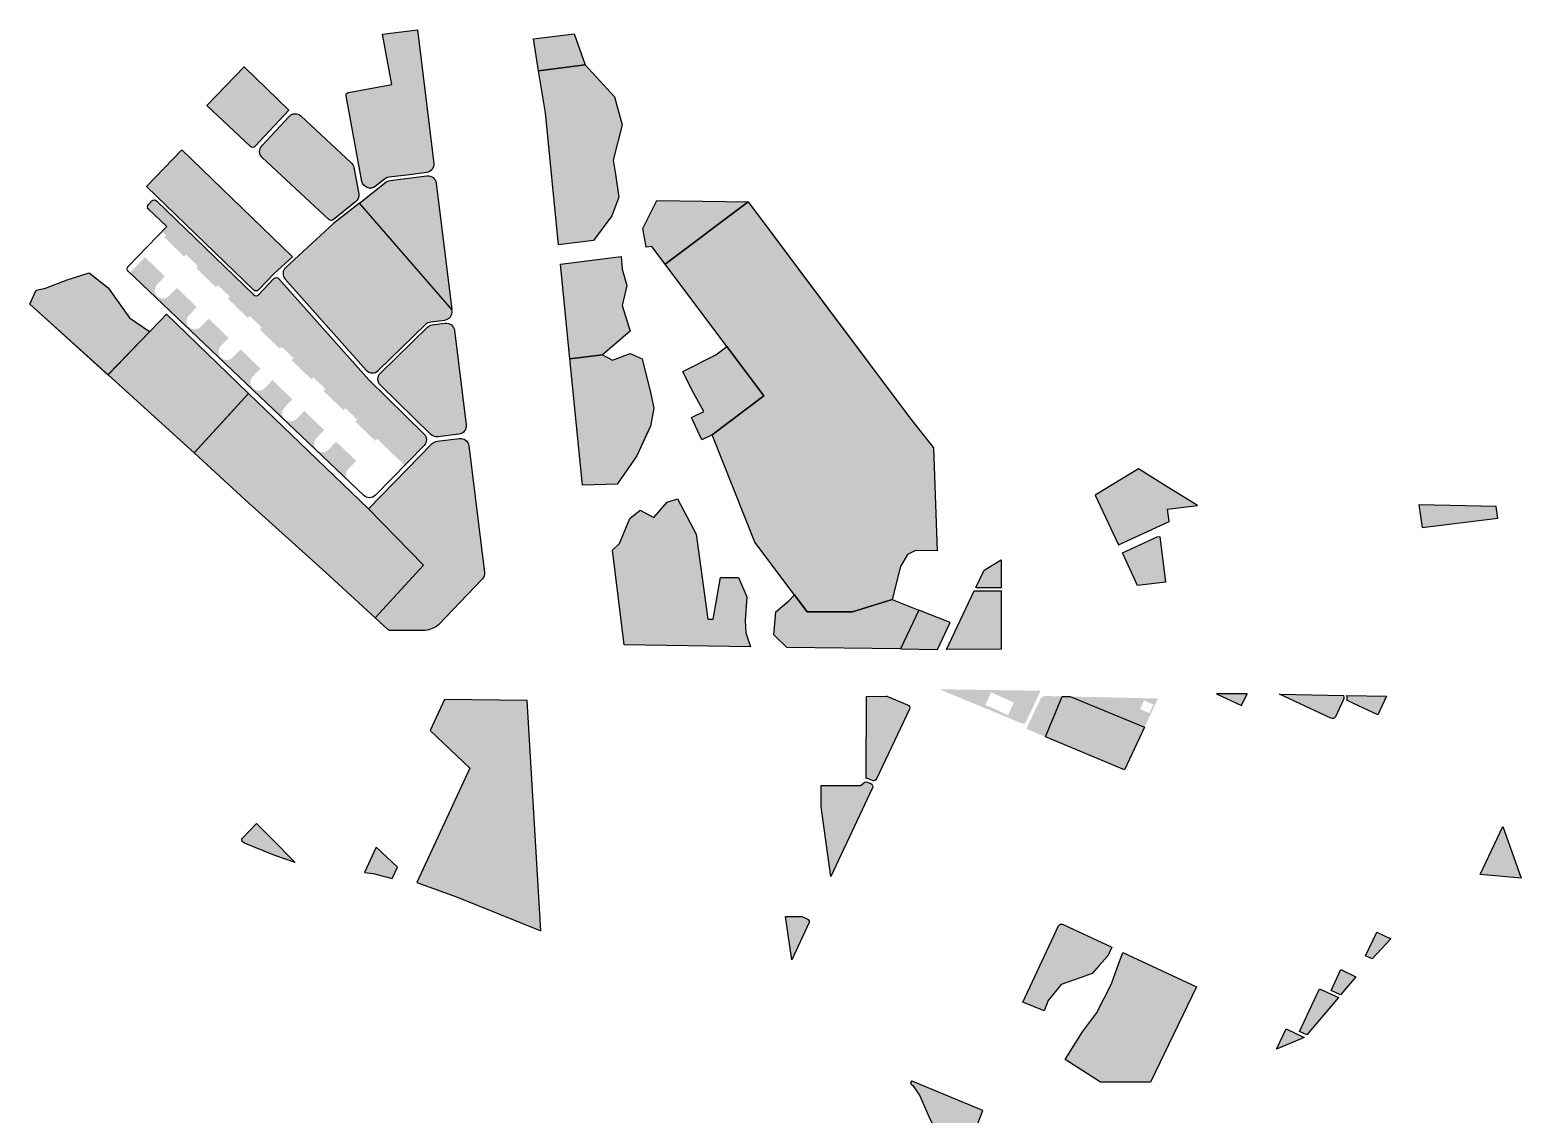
# Model space of a CAD drawing. Header units: millimetres. Extents: x 2242322 to 2245485, y 377991 to 382183.
# Drawn here: x 2242791 to 2245485, y 380224 to 382183 of the extents above; entities that cross this region are included whole.
import ezdxf

# ---------------------------------------------------------------- set-up
doc = ezdxf.new("R2010")
doc.units = ezdxf.units.MM
doc.layers.add('детский сад_штриховка_территория', color=7, linetype='Continuous', true_color=0x4c4fa9, transparency=0.5)
doc.layers.add('общественно_деловая_зона_штриховка', color=7, linetype='Continuous', true_color=0x9492c9, transparency=0.5)
for name, color, linetype, true_color in [('детский_сад_территория', 7, 'Continuous', 0x000000), ('инфраструктурные площадки', 7, 'Continuous', 0x000000), ('логистика_парковка', 7, 'Continuous', 0x000000), ('общественно_деловая_зона_контур', 7, 'Continuous', 0x000000), ('промка_парковка', 7, 'Continuous', 0x000000)]:
    doc.layers.add(name, color=color, linetype=linetype, true_color=true_color)
for name, color, linetype, transparency in [('инфраструктурные площадки_штриховка', 24, 'Continuous', 0.5), ('логистика_штриховка_парковка', 253, 'Continuous', 0.5), ('торговый_центр_асфальт', 250, 'Continuous', 0.4), ('торговый_центр_асфальт_штриховка', 252, 'Continuous', 0.5), ('штриховка_площадки', 254, 'Continuous', 0.5)]:
    doc.layers.add(name, color=color, linetype=linetype, transparency=transparency)
doc.layers.add('промки_граница', color=160, linetype='Continuous')

msp = doc.modelspace()

# ---------------------------------------------------------------- hatches: boundary and pattern name
at = {"layer": 'детский сад_штриховка_территория'}
h = msp.add_hatch(color=256, dxfattribs=at)
h.dxf.hatch_style = 1
h.paths.add_polyline_path([(2244625.932074536, 380906.081702051), (2244656.28314188, 380979.1376288818), (2244670.854486913, 380978.8146076408), (2244805.195491405, 380923.7777890877), (2244769.007875273, 380846.6408948261)])
at = {"layer": 'инфраструктурные площадки_штриховка'}
h = msp.add_hatch(color=256, dxfattribs=at)
h.dxf.hatch_style = 1
h.paths.add_polyline_path([(2243710.367423492, 382109.3810842505), (2243700.980341183, 382166.8568792304), (2243774.689989458, 382176.0094355635), (2243794.61766554, 382119.842470303)])
at = {"layer": 'логистика_штриховка_парковка'}
h = msp.add_hatch(color=256, dxfattribs=at)
h.dxf.hatch_style = 1
edge = h.paths.add_edge_path()
edge.add_line((2243472.516314793, 381920.9506846776), (2243439.665547491, 381916.8694199275))
edge.add_arc((2243441.514877883, 381901.983857221), 14.99999999957043, 97.08194067092847, 128.3281652815362)
edge.add_line((2243432.212406861, 381913.7509313207), (2243415.337182028, 381900.4102071389))
edge.add_arc((2243406.034711006, 381912.177281239), 14.99999999976925, 190.4726050607166, 308.32816528070896, ccw=False)
edge.add_line((2243391.284582089, 381909.4508005516), (2243362.681237981, 382064.1935115495))
edge.add_arc((2243367.597947621, 382065.102338445), 5.000000000614024, 100.47260506756061, 190.4726050565812, ccw=False)
edge.add_line((2243366.689120724, 382070.0190480844), (2243445.356474948, 382084.5602784169))
edge.add_line((2243445.356474948, 382084.5602784169), (2243443.538821156, 382094.3936976946))
edge.add_line((2243443.538821156, 382094.3936976946), (2243428.545413268, 382175.5073106677))
edge.add_line((2243428.545413268, 382175.5073106677), (2243491.340102008, 382183.2563044359))
edge.add_line((2243491.340102008, 382183.2563044359), (2243520.881883592, 381942.0747713166))
edge.add_arc((2243505.996320885, 381940.2254409248), 14.99999999980866, -82.91805932918118, 7.081940671039376, ccw=False)
edge.add_line((2243507.845651277, 381925.3398782181), (2243472.516314793, 381920.9506846776))
h = msp.add_hatch(color=256, dxfattribs=at)
h.dxf.hatch_style = 1
h.paths.add_polyline_path([(2243746.476468059, 381794.9569646001), (2243722.826940998, 382033.0931973306), (2243710.367423492, 382109.3810842505), (2243794.61766554, 382119.842470303), (2243847.74, 382062.47), (2243861.12, 382011.3400000001), (2243845.299999999, 381948.05), (2243849.0309828, 381922.4042814663), (2243855.04, 381881.1), (2243842.87, 381847.0200000001), (2243809.317254896, 381802.7599300868)])
h = msp.add_hatch(color=256, dxfattribs=at)
h.dxf.hatch_style = 1
edge = h.paths.add_edge_path()
edge.add_line((2243189.87994696, 381972.5436705793), (2243110.728066327, 382046.2719602276))
edge.add_line((2243110.728066327, 382046.2719602276), (2243178.226331318, 382116.2498302909))
edge.add_line((2243178.226331318, 382116.2498302909), (2243259.192772289, 382038.1523648663))
edge.add_line((2243259.192772289, 382038.1523648663), (2243198.359893781, 381972.844505953))
edge.add_arc((2243193.969502683, 381976.9340616764), 6.000000000258825, 227.031778267092, 317.03177826695264, ccw=False)
h = msp.add_hatch(color=256, dxfattribs=at)
h.dxf.hatch_style = 1
edge = h.paths.add_edge_path()
edge.add_arc((2243221.324059905, 381963.7534623253), 15.00000000026314, 137.0317782658216, 227.0317782633077, ccw=False)
edge.add_line((2243210.348082162, 381973.9773516338), (2243259.669887627, 382026.9273614251))
edge.add_arc((2243270.645865369, 382016.7034721167), 14.99999999948599, 47.03177826148931, 137.031778263885, ccw=False)
edge.add_line((2243280.869754678, 382027.6794498586), (2243371.940308182, 381942.8491704842))
edge.add_arc((2243361.716418873, 381931.8731927414), 15.00000000011612, 10.472605060060687, 47.03177826521551, ccw=False)
edge.add_line((2243376.46654779, 381934.5996734285), (2243385.293538196, 381886.8460813919))
edge.add_arc((2243370.543409278, 381884.1196007049), 15.00000000100033, -51.671834722600295, 10.472605058758177, ccw=False)
edge.add_line((2243379.8458803, 381872.3525266035), (2243339.312803803, 381840.3090664968))
edge.add_arc((2243335.591815394, 381845.015896139), 6.000000001536486, 227.0317782740673, 308.3281652661455, ccw=False)
edge.add_line((2243331.50225967, 381840.6255050403), (2243211.100170596, 381952.7774845827))
h = msp.add_hatch(color=256, dxfattribs=at)
h.dxf.hatch_style = 1
edge = h.paths.add_edge_path()
edge.add_line((2243001.933051998, 381900.1183565237), (2243065.88171162, 381966.4162235119))
edge.add_line((2243065.88171162, 381966.4162235119), (2243265.938128266, 381773.4486322822))
edge.add_line((2243265.938128266, 381773.4486322822), (2243232.706161376, 381742.9729749304))
edge.add_line((2243232.706161376, 381742.9729749304), (2243204.167645574, 381713.38607294))
edge.add_arc((2243199.849184364, 381717.5515132262), 5.999999999987831, 226.0333102689344, 316.03331027133476, ccw=False)
edge.add_line((2243195.683744078, 381713.2330520162), (2243001.933051998, 381900.1183565237))
h = msp.add_hatch(color=256, dxfattribs=at)
h.dxf.hatch_style = 1
edge = h.paths.add_edge_path()
edge.add_line((2243386.981064857, 381870.3447928076), (2243434.617177911, 381908.0035648626))
edge.add_arc((2243443.919648934, 381896.2364907612), 15.00000000144272, 97.08194067363638, 128.3281652801903, ccw=False)
edge.add_line((2243442.070318541, 381911.1220534694), (2243508.585383329, 381919.3856531223))
edge.add_arc((2243510.434713721, 381904.5000904157), 14.9999999996856, 7.0819406767748205, 97.08194067266618, ccw=False)
edge.add_line((2243525.320276428, 381906.349420809), (2243553.650061995, 381678.3183454264))
edge.add_line((2243553.650061995, 381678.3183454264), (2243386.981064857, 381870.3447928076))
h = msp.add_hatch(color=256, dxfattribs=at)
h.dxf.hatch_style = 1
edge = h.paths.add_edge_path()
edge.add_arc((2242973.301120128, 381751.4444584092), 5.99999999990701, 136.0333102717348, 226.0333102721349, ccw=False)
edge.add_line((2242968.982658918, 381755.6098986953), (2243038.553962246, 381827.73696189))
edge.add_line((2243038.553962246, 381827.73696189), (2243005.728096127, 381859.3996719451))
edge.add_arc((2243009.893536414, 381863.7181331549), 6.000000000062713, 136.0333102768222, 226.0333102673908, ccw=False)
edge.add_line((2243005.575075203, 381867.8835734407), (2243011.593967561, 381874.1235748308))
edge.add_arc((2243015.912428771, 381869.9581345446), 5.999999999987831, 46.008663233763514, 136.0333102713347, ccw=False)
edge.add_line((2243020.079726352, 381874.2748034996), (2243195.760224455, 381704.6734459582))
edge.add_arc((2243199.927522036, 381708.9901149145), 6.000000000726281, 226.008663245842, 316.0595200009296)
edge.add_line((2243204.247888259, 381704.8266505268), (2243232.144256896, 381733.7743050782))
edge.add_arc((2243236.464623119, 381729.6108406924), 5.999999998993658, 41.65773824780291, 136.0595200106517, ccw=False)
edge.add_line((2243240.947395063, 381733.5989173824), (2243403.49086867, 381550.8929717242))
edge.add_line((2243403.49086867, 381550.8929717242), (2243503.232800981, 381453.4070698371))
edge.add_arc((2243492.748210919, 381442.6798441359), 15.00000000006114, -44.34465561853949, 45.6553607663177, ccw=False)
edge.add_line((2243503.475433622, 381432.1952510067), (2243415.829570754, 381342.5211282636))
edge.add_arc((2243405.102348051, 381353.0057213926), 15.00000000031134, 226.0333102708774, 315.65534438302177, ccw=False)
edge.add_line((2243394.688747335, 381342.2095683679), (2242969.135679842, 381747.1259971992))
h.paths.add_polyline_path([(2243033.949316731, 381808.55892138), (2243069.936493481, 381773.8469189958), (2243035.224491097, 381737.8597422453), (2242999.237314346, 381772.5717446295)], flags=16)
h.paths.add_polyline_path([(2243091.528799531, 381753.0197175657), (2243127.515976281, 381718.3077151815), (2243092.803973897, 381682.320538431), (2243056.816797147, 381717.0325408152)], flags=16)
edge = h.paths.add_edge_path(flags=16)
edge.add_line((2243073.407693751, 381777.4456367033), (2243094.999999799, 381756.6184352713))
edge.add_line((2243094.999999799, 381756.6184352713), (2243042.784697629, 381702.4849604152))
edge.add_arc((2243031.988544603, 381712.8985611309), 15.00000000033921, 226.0333102725752, 316.03331027115206, ccw=False)
edge.add_arc((2243031.988544605, 381712.8985611298), 15.00000000039628, 136.033310273187, 226.0333102658019, ccw=False)
edge.add_line((2243021.192391579, 381723.3121618452), (2243073.407693751, 381777.4456367033))
edge = h.paths.add_edge_path()
edge.add_line((2243037.420517, 381812.1576390875), (2243030.223081702, 381819.1000395141))
edge.add_line((2243030.223081702, 381819.1000395141), (2242968.982658858, 381755.6098987515))
edge.add_arc((2242973.301120068, 381751.4444584656), 5.9999999998666, 136.0333102725349, 226.0333102721349)
edge.add_line((2242969.135679782, 381747.1259972556), (2242972.014653923, 381744.3490370648))
edge.add_line((2242972.014653923, 381744.3490370648), (2243037.420517, 381812.1576390875))
edge = h.paths.add_edge_path(flags=16)
edge.add_line((2243130.987176546, 381721.9064328843), (2243152.579482595, 381701.0792314524))
edge.add_line((2243152.579482595, 381701.0792314524), (2243100.364180429, 381646.9457566012))
edge.add_arc((2243089.568027404, 381657.359357317), 15.00000000037962, 226.0333102779141, 316.033310270992, ccw=False)
edge.add_arc((2243089.568027406, 381657.3593573158), 15.00000000042002, 136.033310273347, 226.033310270832, ccw=False)
edge.add_line((2243078.77187438, 381667.7729580311), (2243130.987176546, 381721.9064328843))
h.paths.add_polyline_path([(2243149.108282331, 381697.4805137514), (2243185.095459082, 381662.7685113673), (2243150.383456698, 381626.7813346168), (2243114.396279947, 381661.493337001)], flags=16)
edge = h.paths.add_edge_path(flags=16)
edge.add_line((2243188.566659342, 381666.3672290653), (2243210.158965391, 381645.5400276334))
edge.add_line((2243210.158965391, 381645.5400276334), (2243157.94366323, 381591.4065527871))
edge.add_arc((2243147.147510204, 381601.8201535028), 15.00000000033921, 226.0333102782228, 316.03331027115206, ccw=False)
edge.add_arc((2243147.147510206, 381601.8201535015), 15.00000000042002, 136.033310273347, 226.033310270832, ccw=False)
edge.add_line((2243136.35135718, 381612.2337542168), (2243188.566659342, 381666.3672290653))
h.paths.add_polyline_path([(2243206.687765132, 381641.9413099372), (2243242.674941882, 381607.229307553), (2243207.962939498, 381571.2421308025), (2243171.975762747, 381605.9541331867)], flags=16)
edge = h.paths.add_edge_path(flags=16)
edge.add_line((2243246.146142138, 381610.8280252464), (2243267.738448186, 381590.0008238144))
edge.add_line((2243267.738448186, 381590.0008238144), (2243215.52314603, 381535.8673489728))
edge.add_arc((2243204.726993005, 381546.2809496886), 15.00000000037962, 226.0333102779141, 316.033310270992, ccw=False)
edge.add_arc((2243204.726993006, 381546.2809496874), 15.00000000042002, 136.033310273347, 226.033310270832, ccw=False)
edge.add_line((2243193.93083998, 381556.6945504027), (2243246.146142138, 381610.8280252464))
edge = h.paths.add_edge_path(flags=16)
edge.add_line((2243303.725624934, 381555.2888214274), (2243325.317930982, 381534.4616199955))
edge.add_line((2243325.317930982, 381534.4616199955), (2243273.10262883, 381480.3281451587))
edge.add_arc((2243262.306475805, 381490.7417458746), 15.00000000050085, 226.0333102783771, 316.03331027051195, ccw=False)
edge.add_arc((2243262.306475807, 381490.7417458732), 15.00000000042002, 136.033310273347, 226.033310270832, ccw=False)
edge.add_line((2243251.510322781, 381501.1553465885), (2243303.725624934, 381555.2888214274))
h.paths.add_polyline_path([(2243264.267247932, 381586.402106123), (2243300.254424682, 381551.6901037388), (2243265.542422298, 381515.7029269883), (2243229.555245548, 381550.4149293725)], flags=16)
h.paths.add_polyline_path([(2243321.846730732, 381530.8629023088), (2243357.833907483, 381496.1508999246), (2243323.121905099, 381460.1637231741), (2243287.134728348, 381494.8757255583)], flags=16)
edge = h.paths.add_edge_path(flags=16)
edge.add_line((2243361.30510773, 381499.7496176085), (2243382.897413778, 381478.9224161765))
edge.add_line((2243382.897413778, 381478.9224161765), (2243330.682111631, 381424.7889413442))
edge.add_arc((2243319.885958605, 381435.2025420603), 15.00000000062208, 226.0333102783771, 316.0333102700319, ccw=False)
edge.add_arc((2243319.885958607, 381435.2025420589), 15.00000000042002, 136.033310273347, 226.033310270832, ccw=False)
edge.add_line((2243309.089805581, 381445.6161427743), (2243361.30510773, 381499.7496176085))
h.paths.add_polyline_path([(2243379.426213533, 381475.3236984945), (2243415.413390283, 381440.6116961103), (2243380.701387899, 381404.6245193598), (2243344.714211148, 381439.336521744)], flags=16)
edge = h.paths.add_edge_path(flags=16)
edge.add_line((2243418.884590525, 381444.2104137895), (2243468.471148211, 381396.3809127204))
edge.add_line((2243468.471148211, 381396.3809127204), (2243415.829570695, 381342.52112832))
edge.add_arc((2243405.102347992, 381353.005721449), 14.99999999997832, 226.0333102697515, 315.6553443817785, ccw=False)
edge.add_line((2243394.688747276, 381342.2095684242), (2243367.05184069, 381368.8671852197))
edge.add_arc((2243377.465441406, 381379.6633382444), 15.00000000004298, 136.0333102722722, 226.0333102694428, ccw=False)
edge.add_line((2243366.669288381, 381390.0769389597), (2243418.884590525, 381444.2104137895))
h = msp.add_hatch(color=256, dxfattribs=at)
h.dxf.hatch_style = 1
edge = h.paths.add_edge_path()
edge.add_line((2243339.86320921, 381833.0957296115), (2243253.501710277, 381753.9018077338))
edge.add_arc((2243263.639611758, 381742.8463586895), 15.00000000046268, 132.5209774743793, 221.7328779330211)
edge.add_line((2243252.445766786, 381732.8614783821), (2243399.070573209, 381568.4834085868))
edge.add_arc((2243410.264418181, 381578.4682888936), 14.99999999977818, 221.7328779327118, 314.3111786222466)
edge.add_line((2243420.742741778, 381567.7349420444), (2243506.780111169, 381651.7280721017))
edge.add_arc((2243517.258434766, 381640.9947252518), 15.00000000041302, 97.08194067244688, 134.3111786218109, ccw=False)
edge.add_line((2243515.409104374, 381655.8802879588), (2243540.928486565, 381659.0507269939))
edge.add_arc((2243539.079156173, 381673.9362897004), 14.99999999951302, 277.0819406691634, 367.0819406794225)
edge.add_line((2243553.96471888, 381675.7856200944), (2243553.650061995, 381678.3183454264))
edge.add_line((2243553.650061995, 381678.3183454264), (2243386.981064857, 381870.3447928076))
edge.add_line((2243386.981064857, 381870.3447928076), (2243339.86320921, 381833.0957296115))
h = msp.add_hatch(color=256, dxfattribs=at)
h.dxf.hatch_style = 1
h.paths.add_polyline_path([(2243766.936482425, 381588.9371685072), (2243749.953217125, 381759.9482338637), (2243859.670344968, 381773.5718532507), (2243861.12, 381750.85), (2243869.649999999, 381721.6300000001), (2243861.12, 381685.1099999985), (2243875.73, 381638.85), (2243825.83, 381596.2500000001)])
h = msp.add_hatch(color=256, dxfattribs=at)
h.dxf.hatch_style = 1
h.paths.add_polyline_path([(2242932.467011825, 381560.023267747), (2243007.793402494, 381638.1168392139), (2243026.499685896, 381657.5103141043), (2243038.076775998, 381669.5126986194), (2243186.413770818, 381526.4318964341), (2243172.270497081, 381510.9566972048), (2243149.938257816, 381486.5213463111), (2243088.373005623, 381419.1582609374)])
h = msp.add_hatch(color=256, dxfattribs=at)
h.dxf.hatch_style = 1
edge = h.paths.add_edge_path()
edge.add_line((2243424.497123567, 381563.0150374876), (2243509.525352875, 381646.0230045305))
edge.add_arc((2243520.003676472, 381635.2896576812), 14.99999999934594, 97.08194066919077, 134.3111786208186, ccw=False)
edge.add_line((2243518.15434608, 381650.1752203877), (2243541.668218721, 381653.0965019109))
edge.add_arc((2243543.517549113, 381638.2109392041), 14.99999999991701, 7.081940677658679, 97.08194067076403, ccw=False)
edge.add_line((2243558.40311182, 381640.0602695976), (2243579.556651664, 381469.7919687621))
edge.add_arc((2243564.671088958, 381467.9426383678), 14.99999999918585, -82.91805933251948, 7.081940680744992, ccw=False)
edge.add_line((2243566.520419348, 381453.0570756615), (2243528.010652656, 381448.2727565645))
edge.add_arc((2243526.161322264, 381463.1583192697), 14.99999999829928, 225.6553607624613, 277.081940673324, ccw=False)
edge.add_line((2243515.676732203, 381452.4310935704), (2243424.490857102, 381541.5544649371))
edge.add_arc((2243434.975447163, 381552.2816906378), 14.99999999972812, 134.3111786194207, 225.6553607650745, ccw=False)
h = msp.add_hatch(color=256, dxfattribs=at)
h.dxf.hatch_style = 1
h.paths.add_polyline_path([(2243789.733695047, 381360.9016257227), (2243789.03229346, 381366.4459032309), (2243766.936482425, 381588.9371685072), (2243825.83, 381596.2499999988), (2243844.08, 381586.5100000001), (2243875.73, 381598.6900000001), (2243897.64, 381588.9500000001), (2243912.25, 381528.0900000001), (2243918.339999999, 381500.0800000001), (2243912.25, 381467.22), (2243905.440055541, 381452.2347647821), (2243887.91, 381413.67), (2243852.405246054, 381362.5821298904)])
h = msp.add_hatch(color=256, dxfattribs=at)
h.dxf.hatch_style = 1
h.paths.add_polyline_path([(2243186.413770818, 381526.4318964341), (2243402.784131225, 381317.7284319085), (2243502.522428113, 381216.3816456267), (2243415.159369706, 381120.7912773354), (2243326.186327917, 381202.7340215332), (2243180.321878714, 381334.4421812728), (2243088.373005446, 381419.1582610974)])
h = msp.add_hatch(color=256, dxfattribs=at)
h.dxf.hatch_style = 1
edge = h.paths.add_edge_path()
edge.add_line((2243402.784131225, 381317.7284319084), (2243518.065615024, 381435.67770614))
edge.add_arc((2243528.792837726, 381425.1931130104), 15.00000000005216, 97.08194067065438, 135.6553443789452, ccw=False)
edge.add_line((2243526.943507335, 381440.0786757175), (2243567.506728895, 381445.1181088845))
edge.add_arc((2243569.356059287, 381430.2325461777), 14.99999999991701, 7.081940677438126, 97.08194067076403, ccw=False)
edge.add_line((2243584.241621994, 381432.0818765712), (2243612.678536416, 381203.1885029079))
edge.add_arc((2243597.792973708, 381201.3391725147), 15.00000000091228, -43.70227649241912, 7.081940676116915, ccw=False)
edge.add_line((2243608.637069134, 381190.975505479), (2243529.689356543, 381108.3680147066))
edge.add_arc((2243501.956328809, 381141.5102424068), 43.21490581061059, 274.3208371988417, 309.9221980157211, ccw=False)
edge.add_line((2243505.212199272, 381098.4181620236), (2243441.793983201, 381098.4181620236))
edge.add_arc((2243441.793983201, 381104.4181620237), 6.000000000058208, 227.3554257148341, 270, ccw=False)
edge.add_line((2243437.729292653, 381100.0047403643), (2243415.159369712, 381120.7912773294))
edge.add_line((2243415.159369712, 381120.7912773294), (2243502.522428113, 381216.3816456267))
edge.add_line((2243502.522428113, 381216.3816456267), (2243402.784131225, 381317.7284319084))
at = {"layer": 'общественно_деловая_зона_штриховка'}
h = msp.add_hatch(color=256, dxfattribs=at)
h.dxf.hatch_style = 1
h.paths.add_polyline_path([(2243938.842714072, 381760.0775502502), (2243914.869173083, 381792.1000557779), (2243904.504646568, 381790.8130883998), (2243898.95, 381824.1900000001), (2243924.02, 381874.73), (2244088.85, 381872.3800000001)])
h = msp.add_hatch(color=256, dxfattribs=at)
h.dxf.hatch_style = 1
h.paths.add_polyline_path([(2242802.779999999, 381713.0100000001), (2242819.649999999, 381716.3800000001), (2242858.7, 381731.8), (2242898.7, 381744.3400000001), (2242932.93, 381717.35), (2242971.49, 381662.8800000001), (2243007.64, 381638.29), (2243007.793402495, 381638.1168392127), (2242932.428907739, 381559.9837677815), (2242791.224742648, 381687.6392286532)])
h = msp.add_hatch(color=256, dxfattribs=at)
h.dxf.hatch_style = 1
h.paths.add_polyline_path([(2243970.649999999, 381566.2000000004), (2244030.549999999, 381596.15), (2244050.426375332, 381611.0303814975), (2244117.178110045, 381521.8671746613), (2244023.645729958, 381451.8444730981), (2244005.043479348, 381442.5433477935), (2243986.31, 381482.7000000001), (2244008.99, 381494.04), (2243987.439999999, 381532.6200000001)])
h = msp.add_hatch(color=256, dxfattribs=at)
h.dxf.hatch_style = 1
h.paths.add_polyline_path([(2245300.640213776, 381325.17638855), (2245306.354598689, 381284.0661691872), (2245443.069099898, 381300.8113845357), (2245440.460946617, 381322.1053701597)])
h = msp.add_hatch(color=256, dxfattribs=at)
h.dxf.hatch_style = 1
edge = h.paths.add_edge_path()
edge.add_line((2244500.320691931, 381175.7962609354), (2244515.098939607, 381207.1130927187))
edge.add_line((2244515.098939607, 381207.1130927187), (2244546.164797288, 381226.1068933519))
edge.add_line((2244546.164797288, 381226.1068933519), (2244546.164797288, 381175.4648894449))
edge.add_line((2244546.164797288, 381175.4648894449), (2244502.110638253, 381175.4648894449))
edge.add_arc((2244502.110638255, 381180.4648894473), 5.000000002386514, 249.0232388786966, 269.99999998399176, ccw=False)
h = msp.add_hatch(color=256, dxfattribs=at)
h.dxf.hatch_style = 1
h.paths.add_polyline_path([(2244364.094956594, 381064.8342678911), (2244430.79323288, 381063.7901194492), (2244453.623815091, 381112.4448127009), (2244397.082157406, 381135.1339265654)])
h = msp.add_hatch(color=256, dxfattribs=at)
h.dxf.hatch_style = 1
h.paths.add_polyline_path([(2243562.111350019, 380616.8746473616), (2243714.440196634, 380555.8562849432), (2243689.41582966, 380971.5894067755), (2243540.426709741, 380973.4988525215), (2243514.232167284, 380917.4211053469), (2243586.171366257, 380849.5311011097), (2243490.597536926, 380642.8531185212)])
h = msp.add_hatch(color=256, dxfattribs=at)
h.dxf.hatch_style = 1
edge = h.paths.add_edge_path()
edge.add_line((2244302.59013058, 380979.2027976693), (2244338.817520367, 380979.4089656198))
edge.add_arc((2244338.845974613, 380974.4090465845), 5.00000000036442, 67.43957013064602, 90.32606340096032, ccw=False)
edge.add_line((2244340.764262789, 380979.0264235971), (2244377.02449898, 380963.9621171367))
edge.add_arc((2244374.72255317, 380958.4212647228), 5.999999998706063, -25.137707010245208, 67.439570143884, ccw=False)
edge.add_line((2244380.154289763, 380955.872492947), (2244321.06673115, 380829.9498593155))
edge.add_arc((2244315.634994555, 380832.4986310907), 5.999999999962221, 247.4395701304437, 334.8622930018394, ccw=False)
edge.add_line((2244313.333048743, 380826.9577786759), (2244304.240258373, 380830.7353762622))
edge.add_arc((2244301.938312561, 380825.1945238414), 6.000000006013377, 67.43957014398266, 88.69961425061003)
edge.add_line((2244302.074476948, 380831.1929785869), (2244302.59013058, 380979.2027976693))
h = msp.add_hatch(color=256, dxfattribs=at)
h.dxf.hatch_style = 1
h.paths.add_polyline_path([(2244980.351579921, 380962.799241513), (2244990.233664406, 380983.8637212291), (2244935.085332728, 380984.0352219469)])
h = msp.add_hatch(color=256, dxfattribs=at)
h.dxf.hatch_style = 1
edge = h.paths.add_edge_path()
edge.add_line((2245141.756452577, 380939.545917391), (2245048.976630971, 380983.0721780937))
edge.add_line((2245048.976630971, 380983.0721780937), (2245164.384153666, 380980.9890760289))
edge.add_line((2245164.384153666, 380980.9890760289), (2245164.886828155, 380976.8850444834))
edge.add_arc((2245158.931334338, 380976.155597163), 5.999999999901456, -25.132916842522093, 6.982983244322099, ccw=False)
edge.add_line((2245164.363284001, 380973.6072795115), (2245149.736719892, 380942.4295494021))
edge.add_arc((2245144.304770228, 380944.9778670548), 6.000000000840665, 244.8670831563783, 334.867083148799, ccw=False)
h = msp.add_hatch(color=256, dxfattribs=at)
h.dxf.hatch_style = 1
edge = h.paths.add_edge_path()
edge.add_line((2245181.11011499, 380966.9236319551), (2245170.246215663, 380972.0202672596))
edge.add_line((2245170.246215663, 380972.0202672596), (2245170.528742142, 380972.6224957959))
edge.add_arc((2245165.096792478, 380975.1708134487), 6.000000000890109, 334.8670831477925, 366.9829832471029)
edge.add_line((2245171.052286296, 380975.9002607695), (2245170.442386086, 380980.879725129))
edge.add_line((2245170.442386086, 380980.879725129), (2245242.387902039, 380979.8175718835))
edge.add_line((2245242.387902039, 380979.8175718835), (2245226.376362184, 380945.6876515211))
edge.add_line((2245226.376362184, 380945.6876515211), (2245181.11011499, 380966.9236319551))
h = msp.add_hatch(color=256, dxfattribs=at)
h.dxf.hatch_style = 1
edge = h.paths.add_edge_path()
edge.add_line((2244220.661319701, 380779.8355220141), (2244220.661319701, 380817.9884411484))
edge.add_line((2244220.661319701, 380817.9884411484), (2244292.15458499, 380817.9884411484))
edge.add_line((2244292.15458499, 380817.9884411484), (2244299.678232883, 380824.3022012415))
edge.add_arc((2244301.882196322, 380820.8603480977), 4.087029227230843, 57.36685417264778, 122.6331458273522, ccw=False)
edge.add_line((2244304.086159761, 380824.3022012415), (2244310.282882865, 380821.7277741088))
edge.add_arc((2244307.980937054, 380816.1869216943), 5.999999999725806, -25.137707000049602, 67.43957013348393, ccw=False)
edge.add_line((2244313.412673648, 380813.6381499191), (2244238.445289661, 380653.873714818))
edge.add_line((2244238.445289661, 380653.873714818), (2244220.661319701, 380779.8355220141))
h = msp.add_hatch(color=256, dxfattribs=at)
h.dxf.hatch_style = 1
edge = h.paths.add_edge_path()
edge.add_line((2243228.51290375, 380721.7772210516), (2243270.761291955, 380679.3049835799))
edge.add_line((2243270.761291955, 380679.3049835799), (2243233.926627097, 380691.56068198))
edge.add_line((2243233.926627097, 380691.56068198), (2243179.153875877, 380714.1099046252))
edge.add_line((2243179.153875877, 380714.1099046252), (2243176.713229426, 380715.6175539859))
edge.add_arc((2243179.116661246, 380719.8419029326), 4.860206635086928, 134.620407766691, 240.362405934342, ccw=False)
edge.add_line((2243175.702819932, 380723.3012809138), (2243200.66197651, 380749.775713913))
edge.add_line((2243200.66197651, 380749.775713913), (2243228.51290375, 380721.7772210516))
h = msp.add_hatch(color=256, dxfattribs=at)
h.dxf.hatch_style = 1
h.paths.add_polyline_path([(2245411.480206133, 380657.4483746883), (2245452.16234475, 380744.1657150391), (2245485.419999999, 380650.9500000001)])
h = msp.add_hatch(color=256, dxfattribs=at)
h.dxf.hatch_style = 1
h.paths.add_polyline_path([(2243395.74694789, 380660.923618174), (2243411.229577099, 380658.9404274374), (2243432.221626506, 380654.021407309), (2243445.798191749, 380650.1144221579), (2243455.20729003, 380670.6260512027), (2243416.816878283, 380706.8556069026)])
h = msp.add_hatch(color=256, dxfattribs=at)
h.dxf.hatch_style = 1
edge = h.paths.add_edge_path()
edge.add_line((2244167.763630031, 380503.242669387), (2244156.432985681, 380581.3175740286))
edge.add_line((2244156.432985681, 380581.3175740286), (2244184.742698117, 380581.3175740286))
edge.add_arc((2244184.742698117, 380575.3175740272), 6.000000001338776, 67.43957013470879, 90, ccw=False)
edge.add_line((2244187.044643928, 380580.8584264432), (2244195.591844308, 380577.3074940879))
edge.add_arc((2244193.289898495, 380571.7666416724), 6.000000001532886, -25.137245232337875, 67.43957011657699, ccw=False)
edge.add_line((2244198.721655632, 380569.2179136728), (2244167.763630031, 380503.242669387))
h = msp.add_hatch(color=256, dxfattribs=at)
h.dxf.hatch_style = 1
h.paths.add_polyline_path([(2245204.380615819, 380510.3103012364), (2245224.554797231, 380553.3132360702), (2245249.932407695, 380541.4077110333), (2245216.212130157, 380504.7597238729)])
h = msp.add_hatch(color=256, dxfattribs=at)
h.dxf.hatch_style = 1
h.paths.add_polyline_path([(2244661.654079752, 380323.0314574624), (2244693.097079703, 380373.196050619), (2244718.516514759, 380406.6457507414), (2244745.044683541, 380459.6896018923), (2244755.537733929, 380488.7395439516), (2244765.657094765, 380516.7549289025), (2244898.611991194, 380454.381134865), (2244815.480217081, 380282.0287162956), (2244725.502170427, 380282.0287162956)])
h = msp.add_hatch(color=256, dxfattribs=at)
h.dxf.hatch_style = 1
h.paths.add_polyline_path([(2245141.969139982, 380447.909919155), (2245159.595003742, 380485.4809043257), (2245186.953123576, 380472.6462530451), (2245159.211715472, 380439.8208236713)])
h = msp.add_hatch(color=256, dxfattribs=at)
h.dxf.hatch_style = 1
h.paths.add_polyline_path([(2245085.00079691, 380373.5670789645), (2245121.314323453, 380450.9723616659), (2245155.200909481, 380435.0749784606), (2245098.041871209, 380367.4407052905)])
h = msp.add_hatch(color=256, dxfattribs=at)
h.dxf.hatch_style = 1
h.paths.add_polyline_path([(2245043.507730043, 380341.7775806941), (2245060.66756803, 380378.3551934173), (2245093.269049549, 380363.0606977034)])
h = msp.add_hatch(color=256, dxfattribs=at)
h.dxf.hatch_style = 1
edge = h.paths.add_edge_path()
edge.add_line((2244479.588015608, 380110.4741309318), (2244490.73, 380173.5000000001))
edge.add_line((2244490.73, 380173.5000000001), (2244512.780175225, 380231.1729964944))
edge.add_line((2244512.780175225, 380231.1729964944), (2244386.307733413, 380283.7159422208))
edge.add_arc((2244385.156760507, 380280.9455160137), 2.999999999907174, 67.43957012420476, 234.0155421548449)
edge.add_line((2244383.394063181, 380278.5179867886), (2244386.535720467, 380276.2367409689))
edge.add_line((2244386.535720467, 380276.2367409689), (2244398.683045979, 380258.8922935144))
edge.add_line((2244398.683045979, 380258.8922935144), (2244415.081682657, 380220.4926165274))
edge.add_line((2244415.081682657, 380220.4926165274), (2244445.827354274, 380157.6015356032))
edge.add_line((2244445.827354274, 380157.6015356032), (2244462.101526907, 380131.2958699521))
edge.add_line((2244462.101526907, 380131.2958699521), (2244479.588015608, 380110.4741309318))
at = {"layer": 'торговый_центр_асфальт_штриховка'}
h = msp.add_hatch(color=256, dxfattribs=at)
h.dxf.hatch_style = 1
h.paths.add_polyline_path([(2244715.93545605, 381342.9020498723), (2244758.119921228, 381252.6716989836), (2244849.390510067, 381294.8468293599), (2244846.625405958, 381317.422223051), (2244900.407104632, 381324.0095720017), (2244841.317822262, 381360.7554165989), (2244793.873133093, 381390.2598394862)])
h = msp.add_hatch(color=256, dxfattribs=at)
h.dxf.hatch_style = 1
h.paths.add_polyline_path([(2244764.89887865, 381238.1718658284), (2244827.850287614, 381267.2676147314), (2244832.548551183, 381267.8430725982), (2244842.639239105, 381185.4587414592), (2244792.419072307, 381179.307619958)])
h = msp.add_hatch(color=256, dxfattribs=at)
h.dxf.hatch_style = 1
h.paths.add_polyline_path([(2244447.241010761, 381064.0300063244), (2244497.470980354, 381169.7958181556), (2244546.164797288, 381169.7958181555), (2244546.164797288, 381064.6489751211)])
h = msp.add_hatch(color=256, dxfattribs=at)
h.dxf.hatch_style = 1
edge = h.paths.add_edge_path()
edge.add_line((2244434.918657617, 380991.9353757158), (2244584.111597757, 380929.9532043869))
edge.add_arc((2244586.029885934, 380934.5705813999), 5.000000000765419, 247.4395701324374, 334.8670831444701)
edge.add_line((2244590.556510653, 380932.4469833557), (2244617.239123499, 380989.3231776344))
edge.add_line((2244617.239123499, 380989.3231776344), (2244434.918657617, 380991.9353757158))
h.paths.add_polyline_path([(2244568.830540469, 380968.0508612279), (2244558.557249425, 380945.2592072483), (2244517.532272262, 380963.7511311291), (2244527.805563307, 380986.5427851082)], flags=16)
h = msp.add_hatch(color=256, dxfattribs=at)
h.dxf.hatch_style = 1
edge = h.paths.add_edge_path()
edge.add_line((2244625.932074536, 380906.081702051), (2244591.521734143, 380920.3774697443))
edge.add_line((2244591.521734143, 380920.3774697443), (2244616.705635911, 380974.0590375085))
edge.add_arc((2244625.75888535, 380969.8118414218), 9.99999999998068, 88.73006075406232, 154.8670831514891, ccw=False)
edge.add_line((2244625.980513413, 380979.8093851701), (2244656.28314188, 380979.1376288818))
edge.add_line((2244656.28314188, 380979.1376288818), (2244625.932074536, 380906.081702051))
h = msp.add_hatch(color=256, dxfattribs=at)
h.dxf.hatch_style = 1
h.paths.add_polyline_path([(2244670.854486916, 380978.8146076396), (2244805.195491405, 380923.7777890877), (2244829.366677418, 380975.3006695352)])
h.paths.add_polyline_path([(2244804.205662314, 380971.9221124174), (2244820.887516226, 380964.4173065888), (2244813.687301819, 380948.7946598033), (2244797.005447907, 380956.2994656317)], flags=16)
h = msp.add_hatch(color=256, dxfattribs=at)
h.dxf.hatch_style = 1
edge = h.paths.add_edge_path()
edge.add_line((2244585.3854929, 380426.9806781311), (2244649.874813267, 380564.4449937615))
edge.add_arc((2244655.30676293, 380561.8966761099), 5.999999999552521, 64.8670831438414, 154.8670831540797, ccw=False)
edge.add_line((2244657.855080583, 380567.3286257726), (2244745.734399878, 380526.1013621737))
edge.add_line((2244745.734399878, 380526.1013621737), (2244738.49603538, 380510.6721900829))
edge.add_line((2244738.49603538, 380510.6721900829), (2244722.982976252, 380493.0433149107))
edge.add_line((2244722.982976252, 380493.0433149107), (2244710.327729273, 380478.6620270281))
edge.add_line((2244710.327729273, 380478.6620270281), (2244688.706449931, 380470.8937809566))
edge.add_line((2244688.706449931, 380470.8937809566), (2244654.268283301, 380458.5205930237))
edge.add_line((2244654.268283301, 380458.5205930237), (2244631.130171276, 380430.0083663771))
edge.add_line((2244631.130171276, 380430.0083663771), (2244623.753579402, 380411.040665763))
edge.add_line((2244623.753579402, 380411.040665763), (2244585.3854929, 380426.9806781311))
at = {"layer": 'штриховка_площадки'}
h = msp.add_hatch(color=256, dxfattribs=at)
h.dxf.hatch_style = 1
h.paths.add_polyline_path([(2243938.842714072, 381760.0775502502), (2244088.85, 381872.3800000001), (2244381.053612221, 381482.0708758027), (2244423.5, 381428.0300000001), (2244429.365098912, 381274.9772783803), (2244430.62, 381242.23), (2244391.31, 381242.6400000001), (2244376.499999999, 381235.3999999999), (2244364.209999999, 381213.8200000001), (2244349.149999999, 381154.41), (2244277.539254437, 381132.1300000001), (2244195.301046412, 381132.1300000001), (2244101.09696819, 381257.9625007933), (2244023.645729958, 381451.8444730981), (2244117.178110045, 381521.8671746613)])
h = msp.add_hatch(color=256, dxfattribs=at)
h.dxf.hatch_style = 1
h.paths.add_polyline_path([(2243864.88, 381072.15), (2243843.569999999, 381243.0900000001), (2243856.684307818, 381255.5713607254), (2243875.35, 381300.3700000001), (2243894.009999999, 381315.29), (2243918.27, 381302.23), (2243942.52, 381330.22), (2243961.18, 381335.8200000001), (2243994.77, 381272.3800000001), (2244015.955583998, 381118.5100000001), (2244025.573722161, 381118.5100000001), (2244038.687217999, 381193.9599999997), (2244071.399999999, 381193.9600000001), (2244086.709999999, 381158.79), (2244083.31, 381115.67), (2244084.439999999, 381094.1200000001), (2244093.330640894, 381068.5699915251)])
h = msp.add_hatch(color=256, dxfattribs=at)
h.dxf.hatch_style = 1
h.paths.add_polyline_path([(2244364.094956594, 381064.8342678911), (2244158.89, 381067.56), (2244135.5, 381090.1500000001), (2244138.899999999, 381132.1300000001), (2244162.16, 381151.98), (2244172.37, 381162.76), (2244195.301046412, 381132.1300000001), (2244277.539254437, 381132.1300000001), (2244349.149999999, 381154.41), (2244397.082157406, 381135.1339265654)])

# ---------------------------------------------------------------- linework, layer by layer
at = {"layer": 'детский_сад_территория'}
msp.add_lwpolyline([(2244625.932074536, 380906.081702051), (2244656.28314188, 380979.1376288818), (2244670.854486913, 380978.8146076408), (2244805.195491405, 380923.7777890877), (2244769.007875273, 380846.6408948261)], close=True, dxfattribs=at)
at = {"layer": 'инфраструктурные площадки'}
msp.add_lwpolyline([(2243710.367423492, 382109.3810842505), (2243700.980341183, 382166.8568792304), (2243774.689989458, 382176.0094355635), (2243794.61766554, 382119.842470303)], close=True, dxfattribs=at)
at = {"layer": 'логистика_парковка'}
for points in [[(2243472.516314793, 381920.9506846776), (2243439.665547491, 381916.8694199275, 0.1371884438631392), (2243432.212406861, 381913.7509313207), (2243415.337182028, 381900.4102071389, -0.564941098932589), (2243391.284582089, 381909.4508005516), (2243362.681237981, 382064.1935115495, -0.4142135623197023), (2243366.689120724, 382070.0190480844), (2243445.356474948, 382084.5602784169), (2243443.538821156, 382094.3936976946), (2243428.545413268, 382175.5073106677), (2243491.340102008, 382183.2563044359), (2243520.881883592, 381942.0747713166, -0.4142135623752108), (2243507.845651277, 381925.3398782181)], [(2243189.87994696, 381972.5436705793), (2243110.728066327, 382046.2719602276), (2243178.226331318, 382116.2498302909), (2243259.192772289, 382038.1523648663), (2243198.359893781, 381972.844505953, -0.4142135623729657)], [(2243211.100170596, 381952.7774845827, -0.4142135623601303), (2243210.348082162, 381973.9773516338), (2243259.669887627, 382026.9273614251, -0.4142135623853421), (2243280.869754678, 382027.6794498586), (2243371.940308182, 381942.8491704842, -0.1608864708021255), (2243376.46654779, 381934.5996734285), (2243385.293538196, 381886.8460813919, -0.2780033711114173), (2243379.8458803, 381872.3525266035), (2243339.312803803, 381840.3090664968, -0.3703894224049687), (2243331.50225967, 381840.6255050403)], [(2243001.933051998, 381900.1183565237), (2243065.88171162, 381966.4162235119), (2243265.938128266, 381773.4486322822), (2243232.706161376, 381742.9729749304), (2243204.167645574, 381713.38607294, -0.4142135623846392), (2243195.683744078, 381713.2330520162)], [(2243386.981064857, 381870.3447928076), (2243434.617177911, 381908.0035648626, -0.1371884438461005), (2243442.070318541, 381911.1220534694), (2243508.585383329, 381919.3856531223, -0.4142135623495561), (2243525.320276428, 381906.349420809), (2243553.650061995, 381678.3183454264)], [(2242969.135679842, 381747.1259971992, -0.4142135623751402), (2242968.982658918, 381755.6098986953), (2243038.553962246, 381827.73696189), (2243005.728096127, 381859.3996719451, -0.4142135623352858), (2243005.575075203, 381867.8835734407), (2243011.593967561, 381874.1235748308, -0.4143395624381276), (2243020.079726352, 381874.2748034996), (2243195.760224455, 381704.6734459582, 0.4144735635168862), (2243204.247888259, 381704.8266505268), (2243232.144256896, 381733.7743050782, -0.4368985158987542), (2243240.947395063, 381733.5989173824), (2243403.49086867, 381550.8929717242), (2243503.232800981, 381453.4070698371, -0.4142136461316853), (2243503.475433622, 381432.1952510067), (2243415.829570754, 381342.5211282636, -0.4122827364924874), (2243394.688747335, 381342.2095683679)], [(2243339.86320921, 381833.0957296115), (2243253.501710277, 381753.9018077338, 0.4101905505142821), (2243252.445766786, 381732.8614783821), (2243399.070573209, 381568.4834085868, 0.4274559760236334), (2243420.742741778, 381567.7349420444), (2243506.780111169, 381651.7280721017, -0.1638872785056198), (2243515.409104374, 381655.8802879588), (2243540.928486565, 381659.0507269939, 0.4142135624274734), (2243553.96471888, 381675.7856200944), (2243553.650061995, 381678.3183454264), (2243386.981064857, 381870.3447928076)], [(2243424.497123567, 381563.0150374876), (2243509.525352875, 381646.0230045305, -0.1638872785124104), (2243518.15434608, 381650.1752203877), (2243541.668218721, 381653.0965019109, -0.4142135623403858), (2243558.40311182, 381640.0602695976), (2243579.556651664, 381469.7919687621, -0.4142135624379392), (2243566.520419348, 381453.0570756615), (2243528.010652656, 381448.2727565645, -0.2282343320857236), (2243515.676732203, 381452.4310935704), (2243424.490857102, 381541.5544649371, -0.4211017688932484)], [(2243402.784131225, 381317.7284319084), (2243518.065615024, 381435.67770614, -0.1699157007773842), (2243526.943507335, 381440.0786757175), (2243567.506728895, 381445.1181088845, -0.4142135623415137), (2243584.241621994, 381432.0818765712), (2243612.678536416, 381203.1885029079, -0.2252873710483572), (2243608.637069134, 381190.975505479), (2243529.689356543, 381108.3680147066, -0.156601904299193), (2243505.212199272, 381098.4181620236), (2243441.793983201, 381098.4181620236, -0.1882496661651414), (2243437.729292653, 381100.0047403643), (2243415.159369712, 381120.7912773294), (2243502.522428113, 381216.3816456267)]]:
    msp.add_lwpolyline(points, format="xyb", close=True, dxfattribs=at)
for points in [[(2243746.476468059, 381794.9569646001), (2243722.826940998, 382033.0931973306), (2243710.367423492, 382109.3810842505), (2243794.61766554, 382119.842470303), (2243847.74, 382062.47), (2243861.12, 382011.3400000001), (2243845.299999999, 381948.05), (2243849.0309828, 381922.4042814663), (2243855.04, 381881.1), (2243842.87, 381847.0200000001), (2243809.317254896, 381802.7599300868)], [(2243766.936482425, 381588.9371685072), (2243749.953217125, 381759.9482338637), (2243859.670344968, 381773.5718532507), (2243861.12, 381750.85), (2243869.649999999, 381721.6300000001), (2243861.12, 381685.1099999985), (2243875.73, 381638.85), (2243825.83, 381596.2500000001)], [(2242802.779999999, 381713.0100000001), (2242819.649999999, 381716.3800000001), (2242858.7, 381731.8), (2242898.7, 381744.3400000001), (2242932.93, 381717.35), (2242971.49, 381662.8800000001), (2243007.64, 381638.29), (2243007.793402495, 381638.1168392127), (2242932.428907739, 381559.9837677815), (2242791.224742648, 381687.6392286532)], [(2242932.467011825, 381560.023267747), (2243007.793402494, 381638.1168392139), (2243026.499685896, 381657.5103141043), (2243038.076775998, 381669.5126986194), (2243186.413770818, 381526.4318964341), (2243172.270497081, 381510.9566972048), (2243149.938257816, 381486.5213463111), (2243088.373005623, 381419.1582609374)], [(2243789.733695047, 381360.9016257227), (2243789.03229346, 381366.4459032309), (2243766.936482425, 381588.9371685072), (2243825.83, 381596.2499999988), (2243844.08, 381586.5100000001), (2243875.73, 381598.6900000001), (2243897.64, 381588.9500000001), (2243912.25, 381528.0900000001), (2243918.339999999, 381500.0800000001), (2243912.25, 381467.22), (2243905.440055541, 381452.2347647821), (2243887.91, 381413.67), (2243852.405246054, 381362.5821298904)], [(2243789.733695172, 381360.901624477), (2243789.032293586, 381366.4459019852), (2243766.936482427, 381588.9371685074), (2243825.829999998, 381596.2499999986), (2243844.080000125, 381586.5099987544), (2243875.73, 381598.6900000001), (2243897.64, 381588.9500000001), (2243912.25, 381528.0900000001), (2243918.339999999, 381500.0800000001), (2243912.25, 381467.22), (2243887.910000125, 381413.6699987543), (2243852.40524618, 381362.5821286447)], [(2243186.413770818, 381526.4318964341), (2243402.784131225, 381317.7284319085), (2243502.522428113, 381216.3816456267), (2243415.159369706, 381120.7912773354), (2243326.186327917, 381202.7340215332), (2243180.321878714, 381334.4421812728), (2243088.373005446, 381419.1582610974)]]:
    msp.add_lwpolyline(points, close=True, dxfattribs=at)
at = {"layer": 'общественно_деловая_зона_контур'}
for points in [[(2243938.842714072, 381760.0775502502), (2243914.869173083, 381792.1000557779), (2243904.504646568, 381790.8130883998), (2243898.95, 381824.1900000001), (2243924.02, 381874.73), (2244088.85, 381872.3800000001)], [(2242932.467011453, 381560.0232680836), (2242791.224742276, 381687.6392289895), (2242802.710842311, 381713.1397005786), (2242819.649999999, 381716.3800000001), (2242858.7, 381731.8), (2242898.7, 381744.3400000001), (2242932.93, 381717.35), (2242971.49, 381662.8800000001), (2243007.64, 381638.29), (2243007.793402495, 381638.1168392128)], [(2243970.649999999, 381566.2000000004), (2244030.549999999, 381596.15), (2244050.426375332, 381611.0303814975), (2244117.178110045, 381521.8671746613), (2244023.645729958, 381451.8444730981), (2244005.043479348, 381442.5433477935), (2243986.31, 381482.7000000001), (2244008.99, 381494.04), (2243987.439999999, 381532.6200000001)], [(2245300.640213776, 381325.17638855), (2245306.354598689, 381284.0661691872), (2245443.069099898, 381300.8113845357), (2245440.460946617, 381322.1053701597)], [(2244364.094956594, 381064.8342678911), (2244430.79323288, 381063.7901194492), (2244453.623815091, 381112.4448127009), (2244397.082157406, 381135.1339265654)], [(2243562.111350019, 380616.8746473616), (2243714.440196634, 380555.8562849432), (2243689.41582966, 380971.5894067755), (2243540.426709741, 380973.4988525215), (2243514.232167284, 380917.4211053469), (2243586.171366257, 380849.5311011097), (2243490.597536926, 380642.8531185212)], [(2244980.351579921, 380962.799241513), (2244990.233664406, 380983.8637212291), (2244935.085332728, 380984.0352219469)], [(2245411.480206133, 380657.4483746883), (2245452.16234475, 380744.1657150391), (2245485.419999999, 380650.9500000001)], [(2243395.74694789, 380660.923618174), (2243411.229577099, 380658.9404274374), (2243432.221626506, 380654.021407309), (2243445.798191749, 380650.1144221579), (2243455.20729003, 380670.6260512027), (2243416.816878283, 380706.8556069026)], [(2245204.380615819, 380510.3103012364), (2245224.554797231, 380553.3132360702), (2245249.932407695, 380541.4077110333), (2245216.212130157, 380504.7597238729)], [(2244661.654079752, 380323.0314574624), (2244693.097079703, 380373.196050619), (2244718.516514759, 380406.6457507414), (2244745.044683541, 380459.6896018923), (2244755.537733929, 380488.7395439516), (2244765.657094765, 380516.7549289025), (2244898.611991194, 380454.381134865), (2244815.480217081, 380282.0287162956), (2244725.502170427, 380282.0287162956)], [(2245141.969139982, 380447.909919155), (2245159.595003742, 380485.4809043257), (2245186.953123576, 380472.6462530451), (2245159.211715472, 380439.8208236713)], [(2245085.00079691, 380373.5670789645), (2245121.314323453, 380450.9723616659), (2245155.200909481, 380435.0749784606), (2245098.041871209, 380367.4407052905)], [(2245043.507730043, 380341.7775806941), (2245060.66756803, 380378.3551934173), (2245093.269049549, 380363.0606977034)]]:
    msp.add_lwpolyline(points, close=True, dxfattribs=at)
for points in [[(2244500.320691931, 381175.7962609354), (2244515.098939607, 381207.1130927187), (2244546.164797288, 381226.1068933519), (2244546.164797288, 381175.4648894449), (2244502.110638253, 381175.4648894449, -0.09178483767927713)], [(2245141.756452577, 380939.545917391), (2245048.976630971, 380983.0721780937), (2245164.384153666, 380980.9890760289), (2245164.886828155, 380976.8850444834, -0.1410565695669689), (2245164.363284001, 380973.6072795115), (2245149.736719892, 380942.4295494021, -0.4142135623452748)], [(2245181.11011499, 380966.9236319551), (2245170.246215663, 380972.0202672596), (2245170.528742142, 380972.6224957959, 0.1410565696226611), (2245171.052286296, 380975.9002607695), (2245170.442386086, 380980.879725129), (2245242.387902039, 380979.8175718835), (2245226.376362184, 380945.6876515211)], [(2243228.51290375, 380721.7772210516), (2243270.761291955, 380679.3049835799), (2243233.926627097, 380691.56068198), (2243179.153875877, 380714.1099046252), (2243176.713229426, 380715.6175539859, -0.4971768087134589), (2243175.702819932, 380723.3012809138), (2243200.66197651, 380749.775713913)], [(2244167.763630031, 380503.242669387), (2244156.432985681, 380581.3175740286), (2244184.742698117, 380581.3175740286, -0.09875764310043962), (2244187.044643928, 380580.8584264432), (2244195.591844308, 380577.3074940879, -0.4274483108206124), (2244198.721655632, 380569.2179136728)], [(2244479.588015608, 380110.4741309318), (2244490.73, 380173.5000000001), (2244512.780175225, 380231.1729964944), (2244386.307733413, 380283.7159422208, 0.8892155517686445), (2244383.394063181, 380278.5179867886), (2244386.535720467, 380276.2367409689), (2244398.683045979, 380258.8922935144), (2244415.081682657, 380220.4926165274), (2244445.827354274, 380157.6015356032), (2244462.101526907, 380131.2958699521)]]:
    msp.add_lwpolyline(points, format="xyb", close=True, dxfattribs=at)
at = {"layer": 'промка_парковка'}
for points in [[(2243938.842714072, 381760.0775502502), (2244088.85, 381872.3800000001), (2244381.053612221, 381482.0708758027), (2244423.5, 381428.0300000001), (2244429.365098912, 381274.9772783803), (2244430.62, 381242.23), (2244391.31, 381242.6400000001), (2244376.499999999, 381235.3999999999), (2244364.209999999, 381213.8200000001), (2244349.149999999, 381154.41), (2244277.539254437, 381132.1300000001), (2244195.301046412, 381132.1300000001), (2244101.09696819, 381257.9625007933), (2244023.645729958, 381451.8444730981), (2244117.178110045, 381521.8671746613)], [(2243864.88, 381072.15), (2243843.569999999, 381243.0900000001), (2243856.684307818, 381255.5713607254), (2243875.35, 381300.3700000001), (2243894.009999999, 381315.29), (2243918.27, 381302.23), (2243942.52, 381330.22), (2243961.18, 381335.8200000001), (2243994.77, 381272.3800000001), (2244015.955583998, 381118.5100000001), (2244025.573722161, 381118.5100000001), (2244038.687217999, 381193.9599999997), (2244071.399999999, 381193.9600000001), (2244086.709999999, 381158.79), (2244083.31, 381115.67), (2244084.439999999, 381094.1200000001), (2244093.330640894, 381068.5699915251)], [(2244364.094956594, 381064.8342678911), (2244158.89, 381067.56), (2244135.5, 381090.1500000001), (2244138.899999999, 381132.1300000001), (2244162.16, 381151.98), (2244172.37, 381162.76), (2244195.301046412, 381132.1300000001), (2244277.539254437, 381132.1300000001), (2244349.149999999, 381154.41), (2244397.082157406, 381135.1339265654)]]:
    msp.add_lwpolyline(points, close=True, dxfattribs=at)
at = {"layer": 'промки_граница'}
msp.add_lwpolyline([(2244023.645729958, 381451.8444730981), (2244117.178110045, 381521.8671746613), (2243938.842714072, 381760.0775502502), (2244088.85, 381872.3800000001), (2244267.185395973, 381634.1696244112), (2244381.053612221, 381482.0708758027), (2244423.5, 381428.0300000001), (2244429.365098912, 381274.9772783805), (2244430.62, 381242.23), (2244391.31, 381242.6400000001), (2244376.5, 381235.4000000004), (2244364.209999999, 381213.8200000001), (2244349.149999999, 381154.41), (2244277.539254437, 381132.1300000001), (2244195.301046412, 381132.1300000001), (2244101.09696819, 381257.9625007933)], close=True, dxfattribs=at)
at = {"layer": 'торговый_центр_асфальт'}
for points in [[(2244715.93545605, 381342.9020498723), (2244758.119921228, 381252.6716989836), (2244849.390510067, 381294.8468293599), (2244846.625405958, 381317.422223051), (2244900.407104632, 381324.0095720017), (2244841.317822262, 381360.7554165989), (2244793.873133093, 381390.2598394862)], [(2244764.89887865, 381238.1718658284), (2244827.850287614, 381267.2676147314), (2244832.548551183, 381267.8430725982), (2244842.639239105, 381185.4587414592), (2244792.419072307, 381179.307619958)], [(2244447.241010761, 381064.0300063244), (2244497.470980354, 381169.7958181556), (2244546.164797288, 381169.7958181555), (2244546.164797288, 381064.6489751211)]]:
    msp.add_lwpolyline(points, close=True, dxfattribs=at)
for points in [[(2244302.59013058, 380979.2027976693), (2244338.817520367, 380979.4089656198, -0.1001944418345614), (2244340.764262789, 380979.0264235971), (2244377.02449898, 380963.9621171367, -0.4274506939628784), (2244380.154289763, 380955.872492947), (2244321.06673115, 380829.9498593155, -0.4010991823354321), (2244313.333048743, 380826.9577786759), (2244304.240258373, 380830.7353762622, 0.09303144810784672), (2244302.074476948, 380831.1929785869)], [(2244220.661319701, 380779.8355220141), (2244220.661319701, 380817.9884411484), (2244292.15458499, 380817.9884411484), (2244299.678232883, 380824.3022012415, -0.2927344764269272), (2244304.086159761, 380824.3022012415), (2244310.282882865, 380821.7277741088, -0.4274506938565929), (2244313.412673648, 380813.6381499191), (2244238.445289661, 380653.873714818)], [(2244585.3854929, 380426.9806781311), (2244649.874813267, 380564.4449937615, -0.4142135624216536), (2244657.855080583, 380567.3286257726), (2244745.734399878, 380526.1013621737), (2244738.49603538, 380510.6721900829), (2244722.982976252, 380493.0433149107), (2244710.327729273, 380478.6620270281), (2244688.706449931, 380470.8937809566), (2244654.268283301, 380458.5205930237), (2244631.130171276, 380430.0083663771), (2244623.753579402, 380411.040665763)]]:
    msp.add_lwpolyline(points, format="xyb", close=True, dxfattribs=at)

doc.saveas('drawing.dxf')
